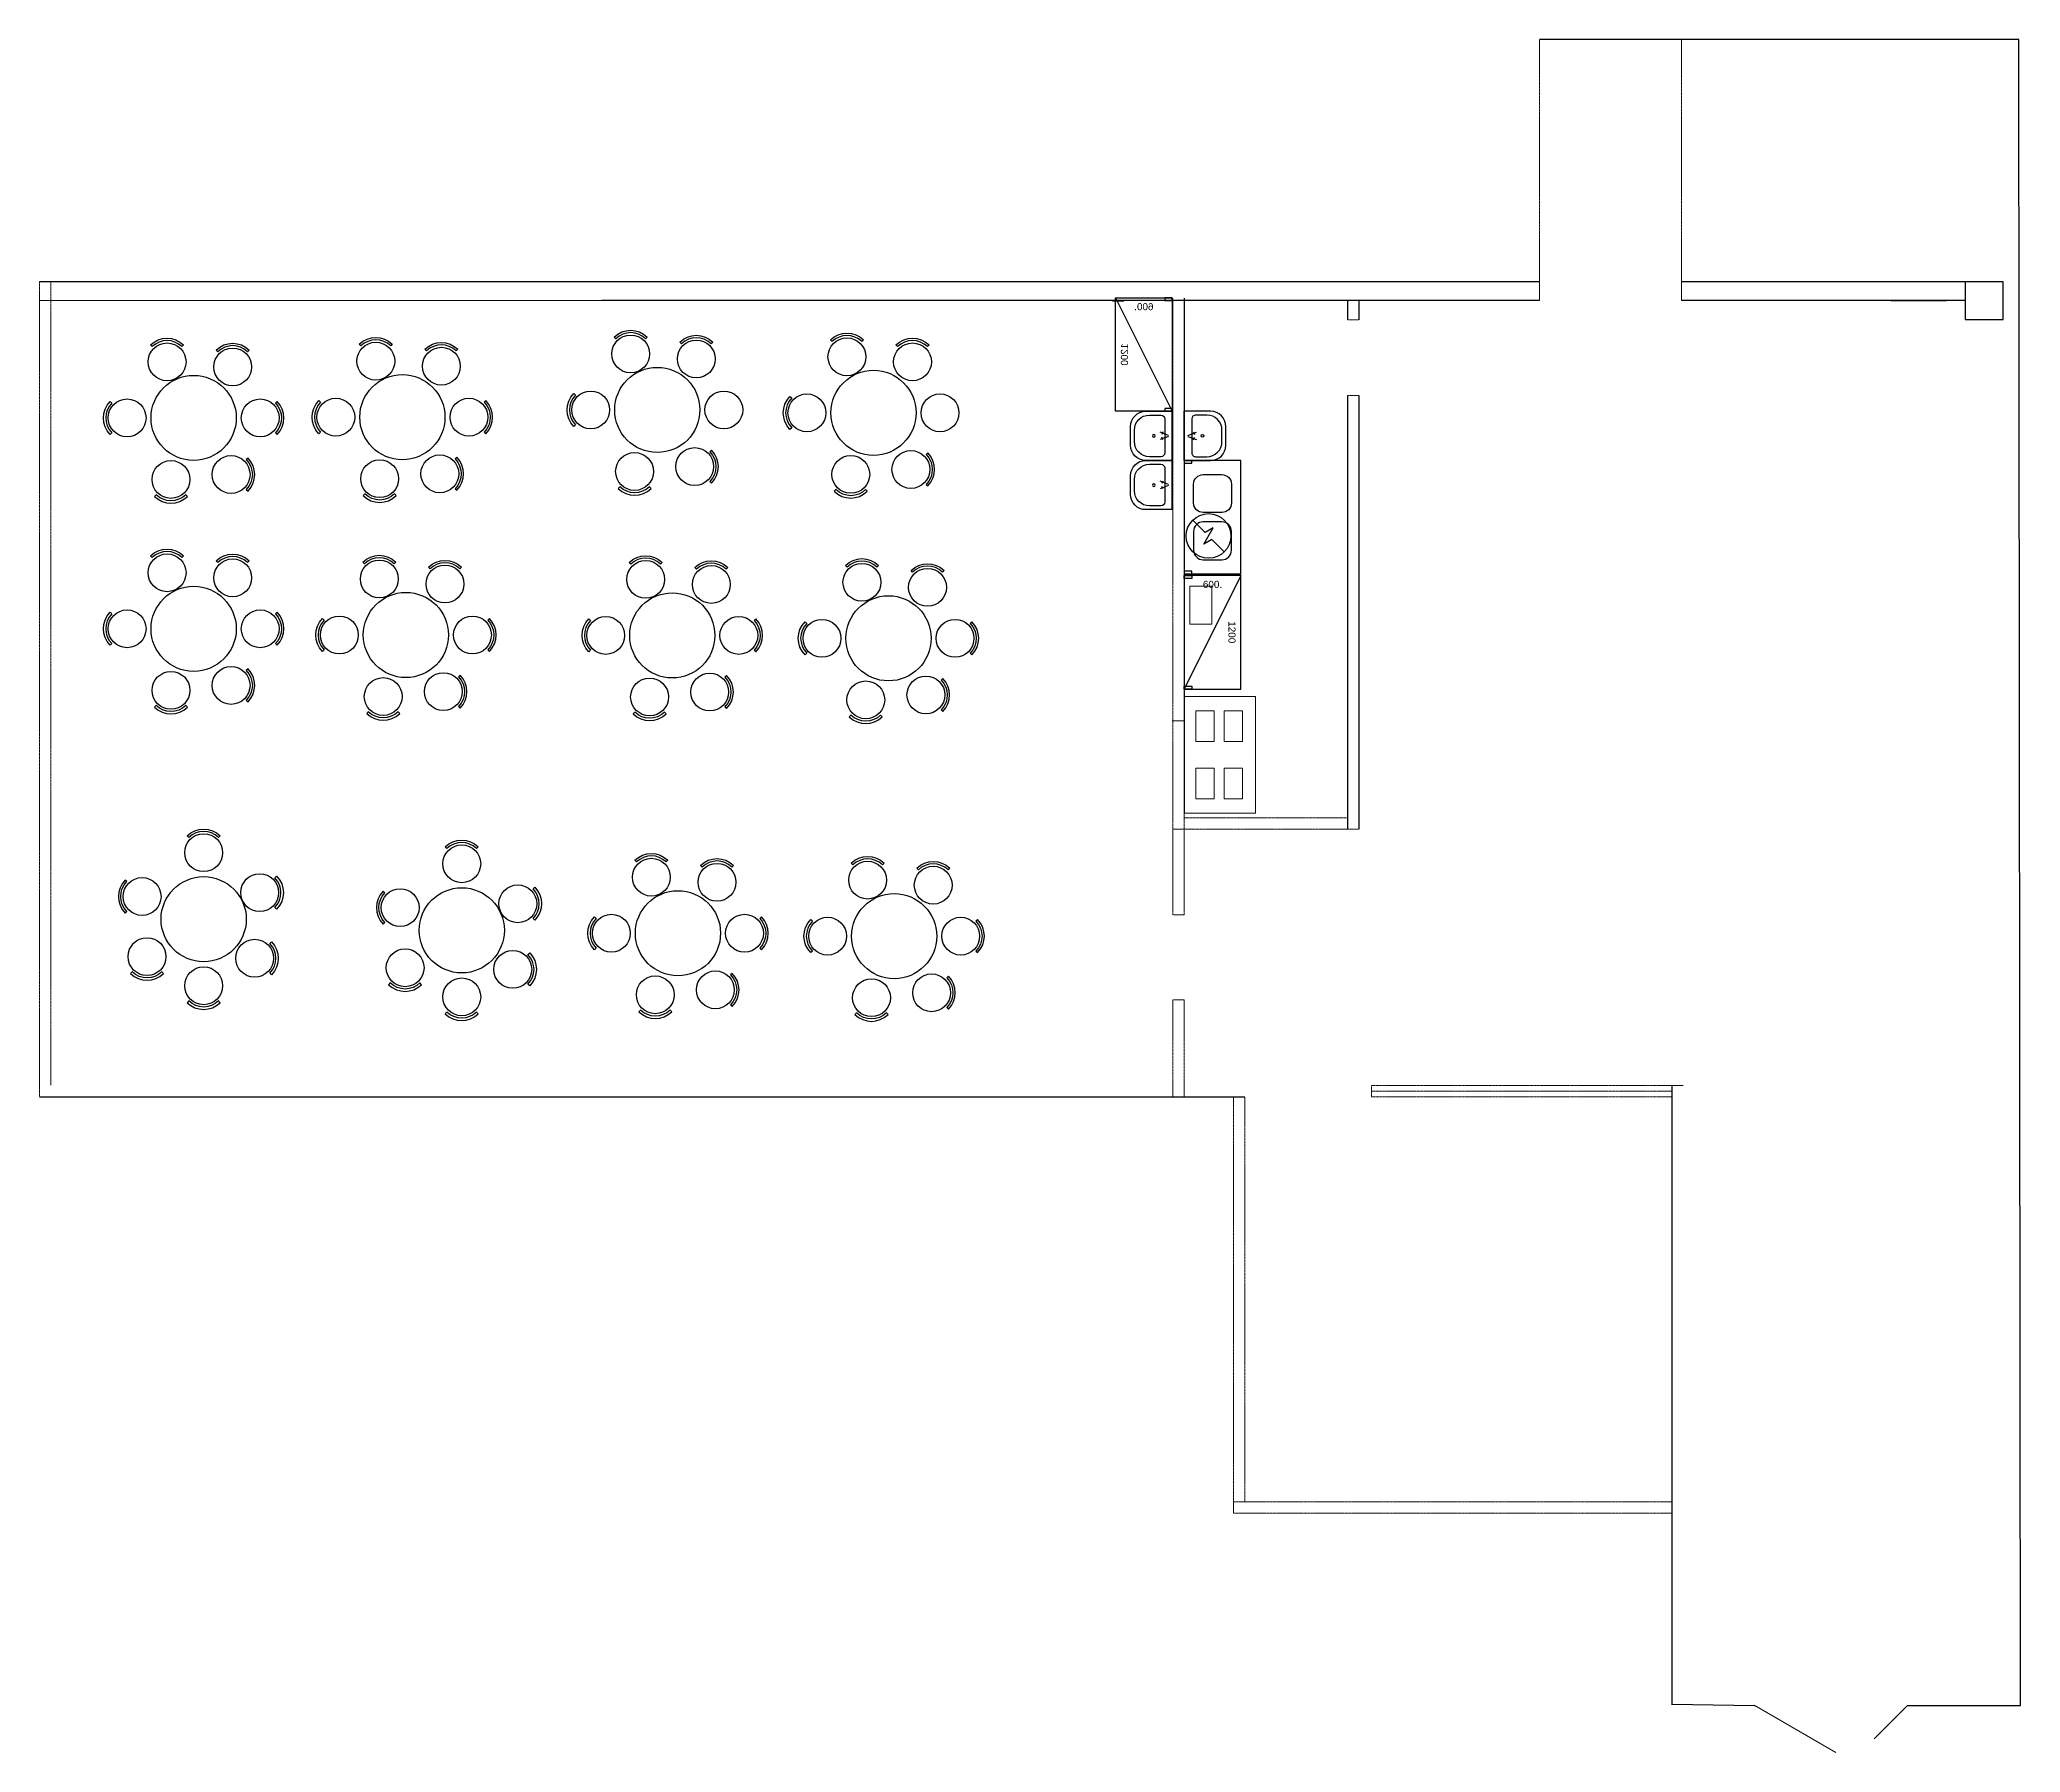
# Model space of a CAD drawing. Header units: millimetres. Extents: x 15134 to 36071, y 18742 to 36852.
import ezdxf

# ---------------------------------------------------------------- set-up
doc = ezdxf.new("R2010")
doc.units = ezdxf.units.MM
doc.linetypes.add('штриховая2', pattern=[9.525, 6.35, -3.175])
for name, color, linetype in [('FURN', 165, 'Continuous'), ('конт пособн.', 7, 'Continuous'), ('объекты', 6, 'Continuous'), ('Размеры по перег.', 5, 'Continuous'), ('Стеллаж', 1, 'Continuous'), ('Стены АХП', 7, 'Continuous')]:
    doc.layers.add(name, color=color, linetype=linetype)
for name, color, linetype, lineweight in [('Racking', 7, 'Continuous', 15), ('Контуры', 7, 'Continuous', 35), ('Перекресток оборудование', 200, 'Continuous', 9), ('стены', 252, 'Continuous', 50)]:
    doc.layers.add(name, color=color, linetype=linetype, lineweight=lineweight)
doc.styles.get("Standard").update_dxf_attribs({"font": 'txt.shx'})

# ---------------------------------------------------------------- blocks, each defined once
blk = doc.blocks.new('умывальник1')
for p, q in [((100, 440), (-100, 440)), ((-260, 280), (-260, 0)), ((-220, 240), (-220, 120)), ((60, 400), (-60, 400)), ((220, 120), (220, 240)), ((260, 0), (260, 280)), ((260, 0), (-260, 0)), ((-180, 80), (180, 80)), ((-41.253568, 98.876178), (-15.111226, 108.986791)), ((-5.193675, 39.634601), (-39.917812, 129.418505)), ((5.193675, 39.634601), (39.917812, 129.418505)), ((41.253568, 98.876178), (15.111226, 108.986791))]:
    blk.add_line(p, q)
blk.add_circle((-0.061619, 193.658443), 14.002137)
for centre, radius, start, end in [((-100, 280), 160, 90, 180), ((100, 280), 160, 0, 90), ((-60, 240), 160, 90, 180), ((60, 240), 160, 0, 90), ((-180, 120), 40, 180, 270), ((180, 120), 40, 270, 0)]:
    blk.add_arc(centre, radius, start, end)
blk = doc.blocks.new('Плита 4-х комфорочная')
at = {"color": 3, "linetype": 'Continuous', "lineweight": 20}
blk.add_lwpolyline([(-754.306996, -1231.150441), (-754.306996, 0), (0, 0), (0, -1231.150441)], close=True, dxfattribs=at)
at = {"color": 1, "linetype": 'Continuous', "lineweight": 20}
for points in [[(-617.999072, -475.800491), (-617.999072, -150.238465), (-422.753858, -150.238465), (-422.753858, -475.800491)], [(-318.623132, -475.800491), (-318.623132, -150.238465), (-123.377918, -150.238465), (-123.377918, -475.800491)], [(-617.999072, -1081.346245), (-617.999072, -755.784219), (-422.753858, -755.784219), (-422.753858, -1081.346245)], [(-318.623132, -1081.346245), (-318.623132, -755.784219), (-123.377918, -755.784219), (-123.377918, -1081.346245)]]:
    blk.add_lwpolyline(points, close=True, dxfattribs=at)
blk = doc.blocks.new('Стол 1200х600')
blk.add_line((-1200, 600), (0, 0))
blk.add_lwpolyline([(-1200, 0), (0, 0), (0, 600), (-1200, 600)], close=True)
at = {"color": 1}
for points in [[(-1200, 80), (-1170, 80), (-1170, 0), (-1200, 0)], [(-30, 80), (0, 80), (0, 0), (-30, 0)]]:
    blk.add_lwpolyline(points, close=True, dxfattribs=at)
at = {"layer": 'стены', "color": 6, "insert": (-600, 505.140576), "char_height": 75, "width": 5.054687, "attachment_point": 5}
blk.add_mtext('{\\fArial|b0|i0|c0|p34;1200}', dxfattribs=at)
at = {"layer": 'стены', "color": 6, "insert": (-1105.878045, 300), "char_height": 75, "width": 5.0547, "attachment_point": 5, "rotation": 90}
blk.add_mtext('{\\fArial|b0|i0|c0|p34;600.}', dxfattribs=at)
blk = doc.blocks.new('водонагреватель')
at = {"layer": 'Стены АХП', "color": 1}
for p, q in [((-36.60254, -36.60254), (-86.60254, 50)), ((-86.60254, 50), (86.60254, -50)), ((36.60254, 36.60254), (166.819943, 166.819943)), ((86.60254, -50), (36.60254, 36.60254)), ((-166.819943, -166.819943), (-36.60254, -36.60254))]:
    blk.add_line(p, q, dxfattribs=at)
blk.add_circle((0, 0), 235.919025, dxfattribs=at)
blk = doc.blocks.new('Мойка 2х600х600')
for points in [[(-600, 0), (0, 0), (0, 1200), (-600, 1200)], [(-80.000014, 1170.000038), (0, 1170.000038), (0, 1200), (-80.000014, 1200)], [(-80.000014, 0), (0, 0), (0, 29.999962), (-80.000014, 29.999962)]]:
    blk.add_lwpolyline(points, close=True)
for points in [[(-400, 650), (-200, 650, 0.414214), (-100, 750), (-100, 950, 0.414214), (-200, 1050), (-400, 1050, 0.414214), (-500, 950), (-500, 750, 0.414214)], [(-400, 550), (-200, 550, -0.414214), (-100, 450), (-100, 250, -0.414214), (-200, 150), (-400, 150, -0.414214), (-500, 250), (-500, 450, -0.414214)]]:
    blk.add_lwpolyline(points, format="xyb", close=True)

msp = doc.modelspace()

# ---------------------------------------------------------------- linework, layer by layer
at = {"layer": 'FURN'}
for points in [[(21224.338647, 33689.318421), (21206.870713, 33707.203366, -0.407321), (21556.229392, 33707.203366), (21538.761458, 33689.318421, 0.407321)], [(21917.834584, 33636.035442), (21900.36665, 33653.920387, -0.407321), (22249.725329, 33653.920387), (22232.257395, 33636.035442, 0.407321)], [(23509.719602, 33658.598439), (23492.251668, 33676.483385, -0.407321), (23841.610347, 33676.483385), (23824.142413, 33658.598439, 0.407321)], [(16323.908693, 33605.205436), (16306.440759, 33623.090382, -0.407321), (16655.799438, 33623.090382), (16638.331504, 33605.205436, 0.407321)], [(17017.40463, 33551.922457), (16999.936696, 33569.807403, -0.407321), (17349.295375, 33569.807403), (17331.827441, 33551.922457, 0.407321)], [(18530.095383, 33612.807303), (18512.627449, 33630.692248, -0.407321), (18861.986128, 33630.692248), (18844.518194, 33612.807303, 0.407321)], [(19223.59132, 33559.524324), (19206.123386, 33577.409269, -0.407321), (19555.482065, 33577.409269), (19538.014131, 33559.524324, 0.407321)], [(24203.215539, 33605.315461), (24185.747605, 33623.200406, -0.407321), (24535.106284, 33623.200406), (24517.63835, 33605.315461, 0.407321)], [(20797.89239, 32778.807091), (20780.007445, 32761.339157, -0.407321), (20780.007445, 33110.697836), (20797.89239, 33093.229902, 0.407321)], [(15897.462437, 32694.694106), (15879.577491, 32677.226173, -0.407321), (15879.577491, 33026.584851), (15897.462437, 33009.116918, 0.407321)], [(17626.48243, 32694.694106), (17644.367375, 32677.226173, 0.407321), (17644.367375, 33026.584851), (17626.48243, 33009.116918, -0.407321)], [(18103.649127, 32702.295973), (18085.764181, 32684.828039, -0.407321), (18085.764181, 33034.186718), (18103.649127, 33016.718784, 0.407321)], [(19832.66912, 32702.295973), (19850.554066, 32684.828039, 0.407321), (19850.554066, 33034.186718), (19832.66912, 33016.718784, -0.407321)], [(23083.273346, 32748.08711), (23065.3884, 32730.619176, -0.407321), (23065.3884, 33079.977855), (23083.273346, 33062.509921, 0.407321)], [(22219.029897, 32180.108169), (22236.914843, 32162.640235, 0.407321), (22236.914843, 32511.998914), (22219.029897, 32494.53098, -0.407321)], [(24504.410853, 32149.388187), (24522.295799, 32131.920253, 0.407321), (24522.295799, 32481.278932), (24504.410853, 32463.810999, -0.407321)], [(17318.599944, 32095.995184), (17336.484889, 32078.52725, 0.407321), (17336.484889, 32427.885929), (17318.599944, 32410.417995, -0.407321)], [(19524.786634, 32103.597051), (19542.67158, 32086.129117, 0.407321), (19542.67158, 32435.487796), (19524.786634, 32418.019862, -0.407321)], [(16364.863614, 32040.073163), (16347.39568, 32022.188218, 0.407321), (16696.754359, 32022.188218), (16679.286425, 32040.073163, -0.407321)], [(18571.050304, 32047.67503), (18553.58237, 32029.790084, 0.407321), (18902.941049, 32029.790084), (18885.473115, 32047.67503, -0.407321)], [(21265.293568, 32124.186148), (21247.825634, 32106.301202, 0.407321), (21597.184313, 32106.301202), (21579.716379, 32124.186148, -0.407321)], [(23550.674523, 32093.466167), (23533.206589, 32075.581221, 0.407321), (23882.565268, 32075.581221), (23865.097334, 32093.466167, -0.407321)], [(16323.908693, 31375.338663), (16306.440759, 31393.223608, -0.407321), (16655.799438, 31393.223608), (16638.331504, 31375.338663, 0.407321)], [(17017.40463, 31322.055684), (16999.936696, 31339.94063, -0.407321), (17349.295375, 31339.94063), (17331.827441, 31322.055684, 0.407321)], [(18567.379456, 31309.768267), (18549.911522, 31327.653213, -0.407321), (18899.270201, 31327.653213), (18881.802267, 31309.768267, 0.407321)], [(19260.875393, 31256.485289), (19243.407459, 31274.370234, -0.407321), (19592.766138, 31274.370234), (19575.298204, 31256.485289, 0.407321)], [(21383.075832, 31305.280844), (21365.607898, 31323.16579, -0.407321), (21714.966577, 31323.16579), (21697.498643, 31305.280844, 0.407321)], [(22076.571769, 31251.997865), (22059.103835, 31269.882811, -0.407321), (22408.462514, 31269.882811), (22390.99458, 31251.997865, 0.407321)], [(23668.456787, 31274.560863), (23650.988853, 31292.445809, -0.407321), (24000.347532, 31292.445809), (23982.879598, 31274.560863, 0.407321)], [(24361.952724, 31221.277884), (24344.48479, 31239.16283, -0.407321), (24693.843469, 31239.16283), (24676.375535, 31221.277884, 0.407321)], [(15897.462437, 30464.827333), (15879.577491, 30447.359399, -0.407321), (15879.577491, 30796.718078), (15897.462437, 30779.250144, 0.407321)], [(17626.48243, 30464.827333), (17644.367375, 30447.359399, 0.407321), (17644.367375, 30796.718078), (17626.48243, 30779.250144, -0.407321)], [(18140.9332, 30399.256938), (18123.048254, 30381.789004, -0.407321), (18123.048254, 30731.147683), (18140.9332, 30713.679749, 0.407321)], [(19869.953192, 30399.256938), (19887.838138, 30381.789004, 0.407321), (19887.838138, 30731.147683), (19869.953192, 30713.679749, -0.407321)], [(20956.629576, 30394.769515), (20938.74463, 30377.301581, -0.407321), (20938.74463, 30726.66026), (20956.629576, 30709.192326, 0.407321)], [(22685.649568, 30394.769515), (22703.534514, 30377.301581, 0.407321), (22703.534514, 30726.66026), (22685.649568, 30709.192326, -0.407321)], [(23242.010531, 30364.049534), (23224.125585, 30346.5816, -0.407321), (23224.125585, 30695.940279), (23242.010531, 30678.472345, 0.407321)], [(24971.030524, 30364.049534), (24988.91547, 30346.5816, 0.407321), (24988.91547, 30695.940279), (24971.030524, 30678.472345, -0.407321)], [(17318.599944, 29866.128411), (17336.484889, 29848.660477, 0.407321), (17336.484889, 30198.019156), (17318.599944, 30180.551222, -0.407321)], [(19562.070706, 29800.558015), (19579.955652, 29783.090082, 0.407321), (19579.955652, 30132.44876), (19562.070706, 30114.980827, -0.407321)], [(22377.767083, 29796.070592), (22395.652028, 29778.602658, 0.407321), (22395.652028, 30127.961337), (22377.767083, 30110.493403, -0.407321)], [(24663.148038, 29765.350611), (24681.032984, 29747.882677, 0.407321), (24681.032984, 30097.241356), (24663.148038, 30079.773422, -0.407321)], [(16364.863614, 29810.20639), (16347.39568, 29792.321444, 0.407321), (16696.754359, 29792.321444), (16679.286425, 29810.20639, -0.407321)], [(18608.334377, 29744.635995), (18590.866443, 29726.751049, 0.407321), (18940.225122, 29726.751049), (18922.757188, 29744.635995, -0.407321)], [(21424.030753, 29740.148572), (21406.562819, 29722.263626, 0.407321), (21755.921498, 29722.263626), (21738.453564, 29740.148572, -0.407321)], [(23709.411708, 29709.42859), (23691.943774, 29691.543645, 0.407321), (24041.302453, 29691.543645), (24023.834519, 29709.42859, -0.407321)], [(16710.602113, 28415.759598), (16693.134179, 28433.644544, -0.407321), (17042.492858, 28433.644544), (17025.024924, 28415.759598, 0.407321)], [(19438.690392, 28298.216035), (19421.222458, 28316.10098, -0.407321), (19770.581137, 28316.10098), (19753.113203, 28298.216035, 0.407321)], [(21443.219013, 28156.285981), (21425.751079, 28174.170927, -0.407321), (21775.109758, 28174.170927), (21757.641824, 28156.285981, 0.407321)], [(22136.71495, 28103.003002), (22119.247016, 28120.887948, -0.407321), (22468.605695, 28120.887948), (22451.137761, 28103.003002, 0.407321)], [(23728.599969, 28125.566), (23711.132035, 28143.450946, -0.407321), (24060.490714, 28143.450946), (24043.02278, 28125.566, 0.407321)], [(24422.095905, 28072.283021), (24404.627971, 28090.167967, -0.407321), (24753.98665, 28090.167967), (24736.518716, 28072.283021, 0.407321)], [(16055.98117, 27948.358421), (16038.096224, 27965.826355, 0.407321), (16038.096224, 27616.467676), (16055.98117, 27633.93561, -0.407321)], [(17621.113442, 27989.313342), (17638.998388, 28006.781275, -0.407321), (17638.998388, 27657.422596), (17621.113442, 27674.89053, 0.407321)], [(18784.069449, 27830.814857), (18766.184503, 27848.282791, 0.407321), (18766.184503, 27498.924112), (18784.069449, 27516.392046, -0.407321)], [(20349.201722, 27871.769778), (20367.086667, 27889.237712, -0.407321), (20367.086667, 27539.879033), (20349.201722, 27557.346967, 0.407321)], [(21016.772757, 27245.774652), (20998.887811, 27228.306718, -0.407321), (20998.887811, 27577.665397), (21016.772757, 27560.197463, 0.407321)], [(22745.79275, 27245.774652), (22763.677695, 27228.306718, 0.407321), (22763.677695, 27577.665397), (22745.79275, 27560.197463, -0.407321)], [(23302.153712, 27215.05467), (23284.268766, 27197.586736, -0.407321), (23284.268766, 27546.945415), (23302.153712, 27529.477481, 0.407321)], [(25031.173705, 27215.05467), (25049.058651, 27197.586736, 0.407321), (25049.058651, 27546.945415), (25031.173705, 27529.477481, -0.407321)], [(17567.830463, 27295.817405), (17585.715409, 27313.285339, -0.407321), (17585.715409, 26963.92666), (17567.830463, 26981.394594, 0.407321)], [(20295.918743, 27178.273842), (20313.803689, 27195.741776, -0.407321), (20313.803689, 26846.383097), (20295.918743, 26863.85103, 0.407321)], [(16111.90319, 26994.622091), (16094.435256, 26976.737145, 0.407321), (16443.793935, 26976.737145), (16426.326001, 26994.622091, -0.407321)], [(18839.99147, 26877.078528), (18822.523536, 26859.193582, 0.407321), (19171.882215, 26859.193582), (19154.414281, 26877.078528, -0.407321)], [(22437.910264, 26647.075729), (22455.795209, 26629.607795, 0.407321), (22455.795209, 26978.966474), (22437.910264, 26961.49854, -0.407321)], [(24723.291219, 26616.355748), (24741.176165, 26598.887814, 0.407321), (24741.176165, 26948.246493), (24723.291219, 26930.778559, -0.407321)], [(16710.602113, 26686.739605), (16693.134179, 26668.854659, 0.407321), (17042.492858, 26668.854659), (17025.024924, 26686.739605, -0.407321)], [(21484.173934, 26591.153708), (21466.706, 26573.268763, 0.407321), (21816.064679, 26573.268763), (21798.596745, 26591.153708, -0.407321)], [(19438.690392, 26569.196042), (19421.222458, 26551.311096, 0.407321), (19770.581137, 26551.311096), (19753.113203, 26569.196042, -0.407321)], [(23769.554889, 26560.433727), (23752.086956, 26542.548781, 0.407321), (24101.445634, 26542.548781), (24083.977701, 26560.433727, -0.407321)]]:
    msp.add_lwpolyline(points, format="xyb", close=True, dxfattribs=at)
for centre in [(21381.550052, 33528.353909), (16481.120099, 33444.240924), (17174.616035, 33390.957946), (18687.306789, 33451.842791), (19380.802726, 33398.559812), (22075.045989, 33475.07093), (23666.931008, 33497.633928), (24360.426945, 33444.350949), (20958.856902, 32936.018497), (22365.947872, 32936.018497), (23244.237857, 32905.298515), (24651.328827, 32905.298515), (16058.426948, 32851.905512), (17465.517918, 32851.905512), (18264.613639, 32859.507379), (19671.704608, 32859.507379), (17157.635432, 32253.206589), (19363.822122, 32260.808456), (21422.504973, 32285.150659), (22058.065386, 32337.319574), (23707.885929, 32254.430678), (24343.446341, 32306.599593), (16522.07502, 32201.037675), (18728.26171, 32208.639541), (16481.120099, 31214.374151), (17174.616035, 31161.091172), (18724.590861, 31148.803756), (19418.086798, 31095.520777), (21540.287238, 31144.316333), (22233.783174, 31091.033354), (23825.668193, 31113.596352), (24519.16413, 31060.313373), (16058.426948, 30622.038739), (17465.517918, 30622.038739), (18301.897711, 30556.468343), (19708.988681, 30556.468343), (21117.594087, 30551.98092), (22524.685057, 30551.98092), (23402.975043, 30521.260939), (24810.066012, 30521.260939), (16522.07502, 29971.170902), (17157.635432, 30023.339816), (19401.106195, 29957.769421), (22216.802571, 29953.281998), (18765.545782, 29905.600506), (21581.242158, 29901.113083), (23866.623114, 29870.393102), (24502.183526, 29922.562017), (16867.813518, 28254.795086), (19595.901798, 28137.251523), (21600.430419, 27995.32147), (22293.926355, 27942.038491), (23885.811374, 27964.601488), (24579.307311, 27911.318509), (16216.945681, 27791.147015), (17460.148931, 27832.101936), (18945.033961, 27673.603452), (20188.23721, 27714.558373), (21177.737268, 27402.986057), (22584.828238, 27402.986057), (23463.118224, 27372.266076), (24870.209193, 27372.266076), (16269.114596, 27155.586602), (17406.865952, 27138.605999), (18997.202875, 27038.043039), (20134.954231, 27021.062436), (16867.813518, 26847.704117), (19595.901798, 26730.160553), (21641.38534, 26752.11822), (22276.945752, 26804.287135), (23926.766295, 26721.398239), (24562.326708, 26773.567153)]:
    msp.add_circle(centre, 200, dxfattribs=at)
at = {"layer": 'FURN', "linetype": 'Continuous'}
for centre in [(16761.972433, 32851.905512), (18968.159123, 32859.507379), (21662.402387, 32936.018497), (23947.783342, 32905.298515), (16761.972433, 30622.038739), (19005.443196, 30556.468343), (21821.139572, 30551.98092), (24106.520527, 30521.260939), (16867.813518, 27551.249601), (19595.901798, 27433.706038), (21881.282753, 27402.986057), (24166.663709, 27372.266076)]:
    msp.add_circle(centre, 450, dxfattribs=at)
at = {"layer": 'Racking', "color": 0, "linetype": 'штриховая2', "lineweight": 0, "ltscale": 100}
for p, q in [((26473.078814, 34087.127184), (26593.078814, 34087.127184)), ((27105.922462, 29648.528805), (27225.922462, 29648.528805))]:
    msp.add_line(p, q, dxfattribs=at)
msp.add_lwpolyline([(27292.289579, 31072.02784), (27525.922462, 31072.02784), (27525.922462, 30671.616909), (27292.289579, 30671.616909)], close=True, dxfattribs=at)
at = {"layer": 'Контуры', "color": 0, "lineweight": 0}
msp.add_line((30987.322461, 34091.897467), (15133.702738, 34091.897467), dxfattribs=at)
at = {"layer": 'Перекресток оборудование', "ltscale": 200}
for p, q in [((22567.403051, 25673.086781), (23167.403051, 25673.08831)), ((27753.080856, 25673.086781), (27153.080856, 25673.08831))]:
    msp.add_line(p, q, dxfattribs=at)
at = {"layer": 'Размеры по перег.', "color": 0, "lineweight": 30}
for p, q in [((36054.259018, 36851.553483), (30987.322461, 36851.89744)), ((36070.976661, 19238.210447), (36054.259018, 36851.553483)), ((27231.724861, 34117.847165), (27231.724861, 28673.83566)), ((28958.145779, 34091.897467), (28958.145779, 33887.815632)), ((29078.145779, 34091.897467), (29078.145779, 33887.815632)), ((34705.098756, 34091.897467), (32487.322461, 34091.899369)), ((34705.098756, 34091.897467), (35287.322383, 34091.897467)), ((28958.145779, 33087.815632), (28958.145779, 28503.83566)), ((29078.145779, 33087.815632), (29078.145779, 28503.83566)), ((32387.322461, 25793.086629), (32387.322461, 19244.531196)), ((15133.702738, 25673.086629), (27873.075761, 25673.086629)), ((32386.836373, 19251.204481), (33260.056896, 19239.062022)), ((34877.995116, 19237.227968), (36070.976661, 19238.210447))]:
    msp.add_line(p, q, dxfattribs=at)
at = {"layer": 'Размеры по перег.', "color": 0, "lineweight": 25}
for p, q in [((30987.322461, 34291.897467), (15133.702738, 34291.897467)), ((35887.322461, 34291.897467), (32487.322461, 34291.897467))]:
    msp.add_line(p, q, dxfattribs=at)
at = {"layer": 'Размеры по перег.', "color": 0, "lineweight": 0}
for p, q in [((33255.677249, 19241.590613), (34121.702652, 18741.590613)), ((34877.995116, 19237.227968), (34524.441725, 18883.674578))]:
    msp.add_line(p, q, dxfattribs=at)
at = {"layer": 'Размеры по перег.', "color": 0, "lineweight": 30}
msp.add_lwpolyline([(35487.322461, 33891.897467), (35887.322461, 33891.897467), (35887.322461, 34291.897467), (35487.322461, 34291.897467)], close=True, dxfattribs=at)
at = {"layer": 'Размеры по перег.', "color": 0, "lineweight": 25}
for points in [[(30987.322461, 34091.897467), (21076.31282, 34091.897467)], [(35487.322461, 34091.897467), (32487.322461, 34091.897467)]]:
    msp.add_lwpolyline(points, dxfattribs=at)
at = {"layer": 'Стеллаж', "color": 0, "linetype": 'штриховая2', "lineweight": 0, "ltscale": 0.1}
for p, q in [((30987.322461, 36851.897438), (31889.304985, 36851.897443)), ((30987.322461, 34091.897467), (30987.322461, 36851.897438)), ((32487.322461, 34091.897467), (32487.322461, 36851.897446)), ((15133.702738, 25673.086629), (15133.702738, 34291.897467)), ((15253.702738, 25793.086629), (15253.702738, 34291.897467)), ((27111.724861, 34117.847165), (27111.724861, 28503.83566)), ((27231.724861, 34117.847165), (27231.724861, 28503.83566)), ((29078.145779, 33887.815632), (28958.145779, 33887.815632)), ((29078.145779, 33087.815632), (28958.145779, 33087.815632)), ((29078.145779, 28503.83566), (27111.724861, 28503.83566)), ((27111.724861, 28503.83566), (27111.724861, 27598.461144)), ((28958.145779, 28623.83566), (27231.724861, 28623.83566)), ((27231.724861, 28503.83566), (27231.724861, 27598.461144)), ((27111.724861, 27598.461144), (27231.724861, 27598.461144)), ((27111.724861, 26698.461144), (27111.724861, 25673.086629)), ((27111.724861, 26698.461144), (27231.724861, 26698.461144)), ((27231.724861, 26698.461144), (27231.724861, 25673.086629)), ((29210.411359, 25793.086629), (29210.411359, 25673.086629)), ((29210.411359, 25793.086629), (32507.322461, 25793.086629)), ((32387.322461, 25673.086629), (32387.322461, 25793.086629)), ((27753.075761, 21272.142227), (27753.075761, 25673.086629)), ((27873.075761, 21392.142227), (27873.075761, 25673.086629)), ((29210.411359, 25673.086629), (32387.322461, 25673.086629)), ((27753.075761, 21392.142227), (32387.322461, 21392.142227)), ((27753.075761, 21272.142227), (32387.322461, 21272.142227))]:
    msp.add_line(p, q, dxfattribs=at)
at = {"layer": 'Стеллаж', "color": 4, "linetype": 'штриховая2', "lineweight": 0, "ltscale": 0.1}
msp.add_line((29210.411359, 25733.086629), (32387.322461, 25733.086629), dxfattribs=at)

# ---------------------------------------------------------------- block references
at = {"rotation": 180}
msp.add_blockref('Плита 4-х комфорочная', (27231.724861, 28673.83566), dxfattribs=at)
at = {"layer": 'конт пособн.', "linetype": 'Continuous', "xscale": -1, "rotation": 90}
msp.add_blockref('Стол 1200х600', (27105.922462, 32921.897467), dxfattribs=at)
at = {"layer": 'конт пособн.', "linetype": 'Continuous'}
for name, p, rotation in [('Мойка 2х600х600', (27231.724861, 32401.897467), 180), ('Стол 1200х600', (27231.724861, 29985.285479), 270)]:
    msp.add_blockref(name, p, dxfattribs=dict(at, rotation=rotation))
at = {"layer": 'объекты', "xscale": -1, "rotation": 90}
for p in [(27105.922462, 32661.897467), (27105.922462, 32141.897467)]:
    msp.add_blockref('умывальник1', p, dxfattribs=at)
at = {"layer": 'объекты', "rotation": 270}
msp.add_blockref('умывальник1', (27231.724861, 32661.897467), dxfattribs=at)
at = {"layer": 'Стены АХП', "rotation": 90}
msp.add_blockref('водонагреватель', (27489.412963, 31604.303438), dxfattribs=at)

doc.saveas('drawing.dxf')
